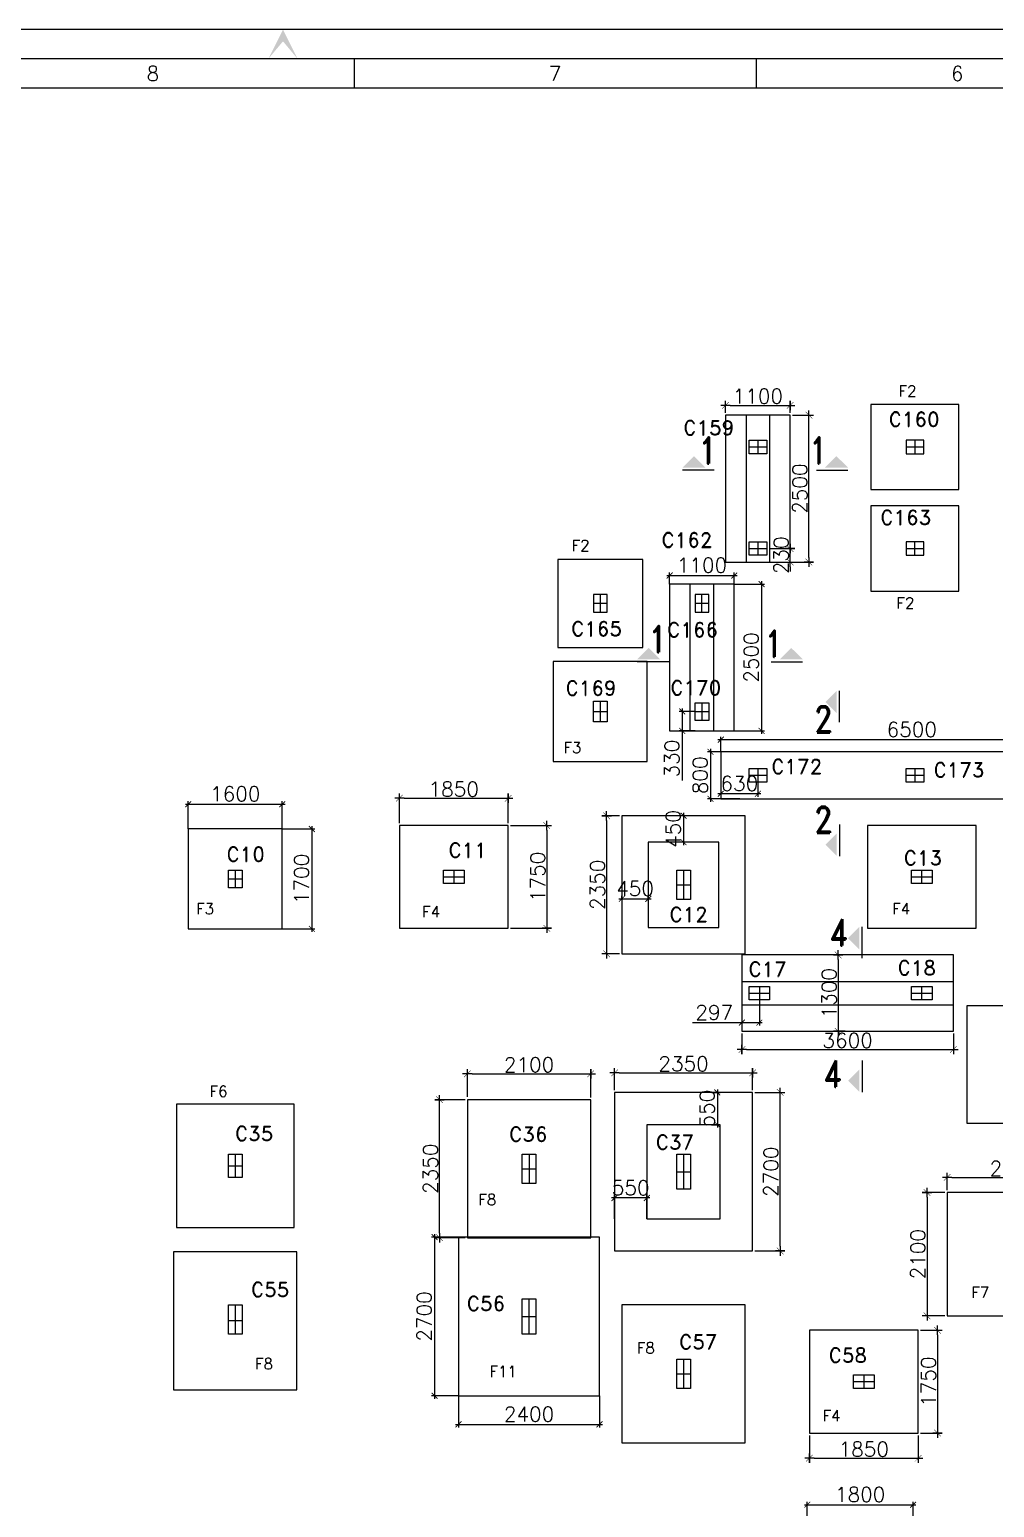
# Model space of a CAD drawing. Extents: x -135417 to 231627, y -456934 to -124458.
# Drawn here: x 31842 to 48264, y -362100 to -336937 of the extents above; entities that cross this region are included whole.
import ezdxf
from ezdxf.enums import TextEntityAlignment as Align

# ---------------------------------------------------------------- set-up
doc = ezdxf.new("R2010")
doc.units = 0
doc.header["$LTSCALE"] = 1000
doc.header["$MEASUREMENT"] = 0
doc.layers.get('0').update_dxf_attribs({"linetype": 'CONTINUOUS'})
doc.layers.get('DEFPOINTS').update_dxf_attribs({"linetype": 'CONTINUOUS'})
for name, color, linetype in [('BEAM', 4, 'CONTINUOUS'), ('COLU-1', 3, 'CONTINUOUS'), ('CON', 2, 'CONTINUOUS'), ('DIM', 9, 'CONTINUOUS'), ('ECPL', 5, 'CONTINUOUS'), ('FOOT', 4, 'CONTINUOUS'), ('PNA', 5, 'CONTINUOUS'), ('SECT', 6, 'CONTINUOUS'), ('TXT1', 2, 'CONTINUOUS')]:
    doc.layers.add(name, color=color, linetype=linetype)
doc.styles.add('ROMAND', font='romand.shx')
doc.styles.add('ROMANS', font='r.shx', dxfattribs={"height": 250})
doc.dimstyles.new('INT', dxfattribs={"dimtxt": 200, "dimasz": 80, "dimexe": 80, "dimexo": 40, "dimgap": 30, "dimtad": 1, "dimdec": 0, "dimzin": 0, "dimtxsty": 'ROMANS', "dimblk": 'DIMTICK', "dimblk1": 'DIMTICK', "dimblk2": 'DIMTICK', "dimsah": 1, "dimcen": -0.25, "dimclrd": 7, "dimclre": 7, "dimclrt": 4, "dimazin": 3, "dimtfac": 1, "dimtdec": 0, "dimtix": 1, "dimtofl": 0, "dimtmove": 0, "dimatfit": 3, "dimtolj": 1, "dimtzin": 0})
doc.dimstyles.new('NEW', dxfattribs={"dimtxt": 250, "dimasz": 100, "dimexe": 50, "dimexo": 0.03, "dimgap": 50, "dimtad": 1, "dimdec": 0, "dimrnd": 1e-05, "dimzin": 0, "dimtxsty": 'ROMANS', "dimblk": 'ARCHTICK', "dimblk1": 'ARCHTICK', "dimblk2": 'ARCHTICK', "dimsah": 1, "dimcen": 0, "dimdle": 50, "dimclrd": 7, "dimclre": 7, "dimclrt": 4, "dimazin": 3, "dimtfac": 1, "dimtdec": 0, "dimtofl": 0, "dimtmove": 0, "dimatfit": 3, "dimtolj": 1, "dimtzin": 0})

# ---------------------------------------------------------------- blocks, each defined once
blk = doc.blocks.new('FOLDER')
at = {"layer": 'PNA'}
for points in [[(-1250, 2500), (0, 0), (0, 1000)], [(1250, 2500), (0, 0), (0, 1000)]]:
    blk.add_solid(points, dxfattribs=at)
blk = doc.blocks.new('AMHSNA1')
at = {"flags": 128}
blk.add_lwpolyline([(-1016.57, 212.91), (-175.1, 212.91), (-175.1, 807.25), (-1016.57, 807.25)], close=True, dxfattribs=at)
at = {"layer": 'ECPL'}
for p, q in [((-664.29, 802.25), (-664.29, 797.25)), ((-595.83, 802.25), (-595.83, 797.25))]:
    blk.add_line(p, q, dxfattribs=at)
at = {"layer": 'ECPL', "color": 1}
for points in [[(-1011.57, 217.92), (-180.1, 217.92), (-180.1, 802.25), (-1011.57, 802.25)], [(-1006.57, 222.92), (-185.1, 222.92), (-185.1, 797.25), (-1006.57, 797.25)]]:
    blk.add_lwpolyline(points, close=True, dxfattribs=at)
at = {"layer": 'ECPL', "xscale": -0.002001131732215182, "yscale": 0.002001131732215182, "zscale": 0.002001131732215182, "rotation": 180}
blk.add_blockref('FOLDER', (-676.38, 807.25), dxfattribs=at)
at = {"layer": 'ECPL', "style": 'ROMANS'}
for s, p in [('8', (-698.53, 799.75)), ('7', (-630.07, 799.75)), ('6', (-561.62, 799.75))]:
    blk.add_text(s, height=2.5, dxfattribs=at).set_placement(p, align=Align.MIDDLE)
blk = doc.blocks.new('DIMTICK')
for p, q in [((-1, 0), (1, 0)), ((0, 1), (0, -1))]:
    blk.add_line(p, q)
at = {"color": 2, "const_width": 0.1}
blk.add_lwpolyline([(0.71, 0.71), (-0.71, -0.71)], dxfattribs=at)
blk = doc.blocks.new('*D140')
at = {"color": 7, "linetype": 'BYBLOCK'}
for p, q in [((44188, -355033), (44696, -355033)), ((44616, -357653), (44616, -355113)), ((44188, -357733), (44696, -357733))]:
    blk.add_line(p, q, dxfattribs=at)
at = {"layer": 'DEFPOINTS', "color": 0, "linetype": 'BYBLOCK'}
for p in [(44148, -355033), (44616, -355033), (44148, -357733)]:
    blk.add_point(p, dxfattribs=at)
at = {"color": 7, "linetype": 'BYBLOCK', "xscale": 80, "yscale": 80, "zscale": 80}
for p, rotation in [((44616, -355033), 90), ((44616, -357733), 270)]:
    blk.add_blockref('DIMTICK', p, dxfattribs=dict(at, rotation=rotation))
at = {"color": 4, "linetype": 'BYBLOCK', "insert": (44461, -356383), "char_height": 250, "attachment_point": 5, "rotation": 90, "style": 'ROMANS'}
blk.add_mtext('\\A1;2700', dxfattribs=at)
blk = doc.blocks.new('*D124')
at = {"color": 7, "linetype": 'BYBLOCK'}
for p, q in [((39293, -355106), (39293, -354636)), ((39373, -354716), (41313, -354716)), ((41393, -355118), (41393, -354636))]:
    blk.add_line(p, q, dxfattribs=at)
at = {"layer": 'DEFPOINTS', "color": 0, "linetype": 'BYBLOCK'}
for p in [(41393, -354716), (39293, -355146), (41393, -355158)]:
    blk.add_point(p, dxfattribs=at)
at = {"color": 7, "linetype": 'BYBLOCK', "xscale": 80, "yscale": 80, "zscale": 80, "rotation": 180}
blk.add_blockref('DIMTICK', (39293, -354716), dxfattribs=at)
at = {"color": 7, "linetype": 'BYBLOCK', "xscale": 80, "yscale": 80, "zscale": 80}
blk.add_blockref('DIMTICK', (41393, -354716), dxfattribs=at)
at = {"color": 4, "linetype": 'BYBLOCK', "insert": (40343, -354561), "char_height": 250, "attachment_point": 5, "style": 'ROMANS'}
blk.add_mtext('\\A1;2100', dxfattribs=at)
blk = doc.blocks.new('*D129')
at = {"color": 7, "linetype": 'BYBLOCK'}
for p, q in [((39253, -355158), (38740, -355158)), ((38820, -357428), (38820, -355238)), ((39253, -357508), (38740, -357508))]:
    blk.add_line(p, q, dxfattribs=at)
at = {"layer": 'DEFPOINTS', "color": 0, "linetype": 'BYBLOCK'}
for p in [(38820, -355158), (39293, -355158), (39293, -357508)]:
    blk.add_point(p, dxfattribs=at)
at = {"color": 7, "linetype": 'BYBLOCK', "xscale": 80, "yscale": 80, "zscale": 80}
for p, rotation in [((38820, -355158), 90), ((38820, -357508), 270)]:
    blk.add_blockref('DIMTICK', p, dxfattribs=dict(at, rotation=rotation))
at = {"color": 4, "linetype": 'BYBLOCK', "insert": (38665, -356333), "char_height": 250, "attachment_point": 5, "rotation": 90, "style": 'ROMANS'}
blk.add_mtext('\\A1;2350', dxfattribs=at)
blk = doc.blocks.new('*D133')
at = {"color": 7, "linetype": 'BYBLOCK'}
for p, q in [((41798, -354993), (41798, -354620)), ((41878, -354700), (44068, -354700)), ((44148, -354993), (44148, -354620))]:
    blk.add_line(p, q, dxfattribs=at)
at = {"layer": 'DEFPOINTS', "color": 0, "linetype": 'BYBLOCK'}
for p in [(44148, -354700), (41798, -355033), (44148, -355033)]:
    blk.add_point(p, dxfattribs=at)
at = {"color": 7, "linetype": 'BYBLOCK', "xscale": 80, "yscale": 80, "zscale": 80, "rotation": 180}
blk.add_blockref('DIMTICK', (41798, -354700), dxfattribs=at)
at = {"color": 7, "linetype": 'BYBLOCK', "xscale": 80, "yscale": 80, "zscale": 80}
blk.add_blockref('DIMTICK', (44148, -354700), dxfattribs=at)
at = {"color": 4, "linetype": 'BYBLOCK', "insert": (42973, -354545), "char_height": 250, "attachment_point": 5, "style": 'ROMANS'}
blk.add_mtext('\\A1;2350', dxfattribs=at)
blk = doc.blocks.new('*D121')
at = {"color": 7, "linetype": 'BYBLOCK'}
for p, q in [((38136, -350448), (38136, -349945)), ((39986, -350448), (39986, -349945)), ((38216, -350025), (39906, -350025))]:
    blk.add_line(p, q, dxfattribs=at)
at = {"layer": 'DEFPOINTS', "color": 0, "linetype": 'BYBLOCK'}
for p in [(39986, -350025), (38136, -350488), (39986, -350488)]:
    blk.add_point(p, dxfattribs=at)
at = {"color": 7, "linetype": 'BYBLOCK', "xscale": 80, "yscale": 80, "zscale": 80, "rotation": 180}
blk.add_blockref('DIMTICK', (38136, -350025), dxfattribs=at)
at = {"color": 7, "linetype": 'BYBLOCK', "xscale": 80, "yscale": 80, "zscale": 80}
blk.add_blockref('DIMTICK', (39986, -350025), dxfattribs=at)
at = {"color": 4, "linetype": 'BYBLOCK', "insert": (39061, -349870), "char_height": 250, "attachment_point": 5, "style": 'ROMANS'}
blk.add_mtext('\\A1;1850', dxfattribs=at)
blk = doc.blocks.new('*D137')
at = {"color": 7, "linetype": 'BYBLOCK'}
for p, q in [((41883, -350323), (41584, -350323)), ((41664, -350403), (41664, -352593)), ((41883, -352673), (41584, -352673))]:
    blk.add_line(p, q, dxfattribs=at)
at = {"layer": 'DEFPOINTS', "color": 0, "linetype": 'BYBLOCK'}
for p in [(41923, -350323), (41664, -352673), (41923, -352673)]:
    blk.add_point(p, dxfattribs=at)
at = {"color": 7, "linetype": 'BYBLOCK', "xscale": 80, "yscale": 80, "zscale": 80}
for p, rotation in [((41664, -350323), 90), ((41664, -352673), 270)]:
    blk.add_blockref('DIMTICK', p, dxfattribs=dict(at, rotation=rotation))
at = {"color": 4, "linetype": 'BYBLOCK', "insert": (41509, -351498), "char_height": 250, "attachment_point": 5, "rotation": 90, "style": 'ROMANS'}
blk.add_mtext('\\A1;2350', dxfattribs=at)
blk = doc.blocks.new('*D123')
at = {"color": 7, "linetype": 'BYBLOCK'}
for p, q in [((40026, -350488), (40725, -350488)), ((40645, -350568), (40645, -352158)), ((40026, -352238), (40725, -352238))]:
    blk.add_line(p, q, dxfattribs=at)
at = {"layer": 'DEFPOINTS', "color": 0, "linetype": 'BYBLOCK'}
for p in [(39986, -350488), (39986, -352238), (40645, -352238)]:
    blk.add_point(p, dxfattribs=at)
at = {"color": 7, "linetype": 'BYBLOCK', "xscale": 80, "yscale": 80, "zscale": 80}
for p, rotation in [((40645, -350488), 90), ((40645, -352238), 270)]:
    blk.add_blockref('DIMTICK', p, dxfattribs=dict(at, rotation=rotation))
at = {"color": 4, "linetype": 'BYBLOCK', "insert": (40490, -351363), "char_height": 250, "attachment_point": 5, "rotation": 90, "style": 'ROMANS'}
blk.add_mtext('\\A1;1750', dxfattribs=at)
blk = doc.blocks.new('*D151')
at = {"color": 7, "linetype": 'BYBLOCK'}
for p, q in [((47005, -359083), (47375, -359083)), ((47295, -359163), (47295, -360753)), ((47005, -360833), (47375, -360833))]:
    blk.add_line(p, q, dxfattribs=at)
at = {"layer": 'DEFPOINTS', "color": 0, "linetype": 'BYBLOCK'}
for p in [(46965, -359083), (46965, -360833), (47295, -360833)]:
    blk.add_point(p, dxfattribs=at)
at = {"color": 7, "linetype": 'BYBLOCK', "xscale": 80, "yscale": 80, "zscale": 80}
for p, rotation in [((47295, -359083), 90), ((47295, -360833), 270)]:
    blk.add_blockref('DIMTICK', p, dxfattribs=dict(at, rotation=rotation))
at = {"color": 4, "linetype": 'BYBLOCK', "insert": (47140, -359958), "char_height": 250, "attachment_point": 5, "rotation": 90, "style": 'ROMANS'}
blk.add_mtext('\\A1;1750', dxfattribs=at)
blk = doc.blocks.new('*D118')
at = {"color": 7, "linetype": 'BYBLOCK'}
for p, q in [((45115, -360873), (45115, -361342)), ((46965, -360873), (46965, -361342)), ((45195, -361262), (46885, -361262))]:
    blk.add_line(p, q, dxfattribs=at)
at = {"layer": 'DEFPOINTS', "color": 0, "linetype": 'BYBLOCK'}
for p in [(45115, -360833), (46965, -360833), (46965, -361262)]:
    blk.add_point(p, dxfattribs=at)
at = {"color": 7, "linetype": 'BYBLOCK', "xscale": 80, "yscale": 80, "zscale": 80, "rotation": 180}
blk.add_blockref('DIMTICK', (45115, -361262), dxfattribs=at)
at = {"color": 7, "linetype": 'BYBLOCK', "xscale": 80, "yscale": 80, "zscale": 80}
blk.add_blockref('DIMTICK', (46965, -361262), dxfattribs=at)
at = {"color": 4, "linetype": 'BYBLOCK', "insert": (46040, -361107), "char_height": 250, "attachment_point": 5, "style": 'ROMANS'}
blk.add_mtext('\\A1;1850', dxfattribs=at)
blk = doc.blocks.new('*D155')
at = {"color": 7, "linetype": 'BYBLOCK'}
for p, q in [((47460, -356698), (47460, -356401)), ((47540, -356481), (49680, -356481)), ((49760, -356698), (49760, -356401))]:
    blk.add_line(p, q, dxfattribs=at)
at = {"layer": 'DEFPOINTS', "color": 0, "linetype": 'BYBLOCK'}
for p in [(49760, -356481), (47460, -356738), (49760, -356738)]:
    blk.add_point(p, dxfattribs=at)
at = {"color": 7, "linetype": 'BYBLOCK', "xscale": 80, "yscale": 80, "zscale": 80, "rotation": 180}
blk.add_blockref('DIMTICK', (47460, -356481), dxfattribs=at)
at = {"color": 7, "linetype": 'BYBLOCK', "xscale": 80, "yscale": 80, "zscale": 80}
blk.add_blockref('DIMTICK', (49760, -356481), dxfattribs=at)
at = {"color": 4, "linetype": 'BYBLOCK', "insert": (48610, -356326), "char_height": 250, "attachment_point": 5, "style": 'ROMANS'}
blk.add_mtext('\\A1;2300', dxfattribs=at)
blk = doc.blocks.new('*D149')
at = {"color": 7, "linetype": 'BYBLOCK'}
for p, q in [((47420, -356738), (47037, -356738)), ((47117, -356818), (47117, -358758)), ((47420, -358838), (47037, -358838))]:
    blk.add_line(p, q, dxfattribs=at)
at = {"layer": 'DEFPOINTS', "color": 0, "linetype": 'BYBLOCK'}
for p in [(47460, -356738), (47117, -358838), (47460, -358838)]:
    blk.add_point(p, dxfattribs=at)
at = {"color": 7, "linetype": 'BYBLOCK', "xscale": 80, "yscale": 80, "zscale": 80}
for p, rotation in [((47117, -356738), 90), ((47117, -358838), 270)]:
    blk.add_blockref('DIMTICK', p, dxfattribs=dict(at, rotation=rotation))
at = {"color": 4, "linetype": 'BYBLOCK', "insert": (46962, -357788), "char_height": 250, "attachment_point": 5, "rotation": 90, "style": 'ROMANS'}
blk.add_mtext('\\A1;2100', dxfattribs=at)
blk = doc.blocks.new('*D117')
at = {"color": 7, "linetype": 'BYBLOCK'}
for p, q in [((43966, -354033), (43966, -354383)), ((47566, -354033), (47566, -354383)), ((44046, -354303), (47486, -354303))]:
    blk.add_line(p, q, dxfattribs=at)
at = {"layer": 'DEFPOINTS', "color": 0, "linetype": 'BYBLOCK'}
for p in [(43966, -353993), (47566, -353993), (47566, -354303)]:
    blk.add_point(p, dxfattribs=at)
at = {"color": 7, "linetype": 'BYBLOCK', "xscale": 80, "yscale": 80, "zscale": 80, "rotation": 180}
blk.add_blockref('DIMTICK', (43966, -354303), dxfattribs=at)
at = {"color": 7, "linetype": 'BYBLOCK', "xscale": 80, "yscale": 80, "zscale": 80}
blk.add_blockref('DIMTICK', (47566, -354303), dxfattribs=at)
at = {"color": 4, "linetype": 'BYBLOCK', "insert": (45766, -354148), "char_height": 250, "attachment_point": 5, "style": 'ROMANS'}
blk.add_mtext('\\A1;3600', dxfattribs=at)
blk = doc.blocks.new('*D139')
at = {"color": 7, "linetype": 'BYBLOCK'}
for p, q in [((45726, -352693), (45524, -352693)), ((45604, -352773), (45604, -353913)), ((45726, -353993), (45524, -353993))]:
    blk.add_line(p, q, dxfattribs=at)
at = {"layer": 'DEFPOINTS', "color": 0, "linetype": 'BYBLOCK'}
for p in [(45766, -352693), (45604, -353993), (45766, -353993)]:
    blk.add_point(p, dxfattribs=at)
at = {"color": 7, "linetype": 'BYBLOCK', "xscale": 80, "yscale": 80, "zscale": 80}
for p, rotation in [((45604, -352693), 90), ((45604, -353993), 270)]:
    blk.add_blockref('DIMTICK', p, dxfattribs=dict(at, rotation=rotation))
at = {"color": 4, "linetype": 'BYBLOCK', "insert": (45449, -353343), "char_height": 250, "attachment_point": 5, "rotation": 90, "style": 'ROMANS'}
blk.add_mtext('\\A1;1300', dxfattribs=at)
blk = doc.blocks.new('*D146')
at = {"color": 7, "linetype": 'BYBLOCK'}
for p, q in [((43688, -343463), (43688, -343256)), ((43768, -343336), (44708, -343336)), ((44788, -343463), (44788, -343256))]:
    blk.add_line(p, q, dxfattribs=at)
at = {"layer": 'DEFPOINTS', "color": 0, "linetype": 'BYBLOCK'}
for p in [(44788, -343336), (43688, -343503), (44788, -343503)]:
    blk.add_point(p, dxfattribs=at)
at = {"color": 7, "linetype": 'BYBLOCK', "xscale": 80, "yscale": 80, "zscale": 80, "rotation": 180}
blk.add_blockref('DIMTICK', (43688, -343336), dxfattribs=at)
at = {"color": 7, "linetype": 'BYBLOCK', "xscale": 80, "yscale": 80, "zscale": 80}
blk.add_blockref('DIMTICK', (44788, -343336), dxfattribs=at)
at = {"color": 4, "linetype": 'BYBLOCK', "insert": (44238, -343181), "char_height": 250, "attachment_point": 5, "style": 'ROMANS'}
blk.add_mtext('\\A1;1100', dxfattribs=at)
blk = doc.blocks.new('*D145')
at = {"color": 7, "linetype": 'BYBLOCK'}
for p, q in [((44828, -343503), (45187, -343503)), ((45107, -345923), (45107, -343583)), ((44828, -346003), (45187, -346003))]:
    blk.add_line(p, q, dxfattribs=at)
at = {"layer": 'DEFPOINTS', "color": 0, "linetype": 'BYBLOCK'}
for p in [(44788, -343503), (45107, -343503), (44788, -346003)]:
    blk.add_point(p, dxfattribs=at)
at = {"color": 7, "linetype": 'BYBLOCK', "xscale": 80, "yscale": 80, "zscale": 80}
for p, rotation in [((45107, -343503), 90), ((45107, -346003), 270)]:
    blk.add_blockref('DIMTICK', p, dxfattribs=dict(at, rotation=rotation))
at = {"color": 4, "linetype": 'BYBLOCK', "insert": (44952, -344753), "char_height": 250, "attachment_point": 5, "rotation": 90, "style": 'ROMANS'}
blk.add_mtext('\\A1;2500', dxfattribs=at)
blk = doc.blocks.new('*D144')
at = {"color": 7, "linetype": 'BYBLOCK'}
for p, q in [((44788, -345693), (44788, -345613)), ((44428, -345773), (44868, -345773)), ((44428, -346003), (44868, -346003)), ((44788, -346083), (44788, -346163))]:
    blk.add_line(p, q, dxfattribs=at)
at = {"layer": 'DEFPOINTS', "color": 0, "linetype": 'BYBLOCK'}
for p in [(44388, -345773), (44388, -346003), (44788, -346003)]:
    blk.add_point(p, dxfattribs=at)
at = {"color": 7, "linetype": 'BYBLOCK', "xscale": 80, "yscale": 80, "zscale": 80}
for p, rotation in [((44788, -345773), 270), ((44788, -346003), 90)]:
    blk.add_blockref('DIMTICK', p, dxfattribs=dict(at, rotation=rotation))
at = {"color": 4, "linetype": 'BYBLOCK', "insert": (44633, -345888), "char_height": 250, "attachment_point": 5, "rotation": 90, "style": 'ROMANS'}
blk.add_mtext('\\A1;230', dxfattribs=at)
blk = doc.blocks.new('_ARCHTICK')
at = {"color": 0, "linetype": 'BYBLOCK', "const_width": 0.15}
blk.add_lwpolyline([(-0.5, -0.5), (0.5, 0.5)], dxfattribs=at)
blk = doc.blocks.new('*D120')
at = {"color": 7, "linetype": 'BYBLOCK'}
for p, q in [((44238, -349748), (44238, -349998)), ((44288, -349948), (43558, -349948)), ((43608, -349776), (43608, -349998))]:
    blk.add_line(p, q, dxfattribs=at)
at = {"layer": 'DEFPOINTS', "color": 0, "linetype": 'BYBLOCK'}
for p in [(44238, -349748), (43608, -349776), (43608, -349948)]:
    blk.add_point(p, dxfattribs=at)
at = {"color": 7, "linetype": 'BYBLOCK', "xscale": 100, "yscale": 100, "zscale": 100, "rotation": 180}
blk.add_blockref('_ARCHTICK', (43608, -349948), dxfattribs=at)
at = {"color": 7, "linetype": 'BYBLOCK', "xscale": 100, "yscale": 100, "zscale": 100}
blk.add_blockref('_ARCHTICK', (44238, -349948), dxfattribs=at)
at = {"color": 4, "linetype": 'BYBLOCK', "insert": (43923, -349773), "char_height": 250, "attachment_point": 5, "style": 'ROMANS'}
blk.add_mtext('\\A1;630', dxfattribs=at)
blk = doc.blocks.new('*D119')
at = {"color": 7, "linetype": 'BYBLOCK'}
for p, q in [((43608, -349234), (43381, -349234)), ((43431, -349184), (43431, -350084)), ((43931, -350034), (43381, -350034))]:
    blk.add_line(p, q, dxfattribs=at)
at = {"layer": 'DEFPOINTS', "color": 0, "linetype": 'BYBLOCK'}
for p in [(43608, -349234), (43431, -350034), (43932, -350034)]:
    blk.add_point(p, dxfattribs=at)
at = {"color": 7, "linetype": 'BYBLOCK', "xscale": 100, "yscale": 100, "zscale": 100}
for p, rotation in [((43431, -349234), 90), ((43431, -350034), 270)]:
    blk.add_blockref('_ARCHTICK', p, dxfattribs=dict(at, rotation=rotation))
at = {"color": 4, "linetype": 'BYBLOCK', "insert": (43256, -349634), "char_height": 250, "attachment_point": 5, "rotation": 90, "style": 'ROMANS'}
blk.add_mtext('\\A1;800', dxfattribs=at)
blk = doc.blocks.new('*D116')
at = {"color": 7, "linetype": 'BYBLOCK'}
for p, q in [((43608, -349234), (43608, -348978)), ((50108, -349234), (50108, -348978)), ((50158, -349028), (43558, -349028))]:
    blk.add_line(p, q, dxfattribs=at)
at = {"layer": 'DEFPOINTS', "color": 0, "linetype": 'BYBLOCK'}
for p in [(43608, -349028), (43608, -349234), (50108, -349234)]:
    blk.add_point(p, dxfattribs=at)
at = {"color": 7, "linetype": 'BYBLOCK', "xscale": 100, "yscale": 100, "zscale": 100, "rotation": 180}
blk.add_blockref('_ARCHTICK', (43608, -349028), dxfattribs=at)
at = {"color": 7, "linetype": 'BYBLOCK', "xscale": 100, "yscale": 100, "zscale": 100}
blk.add_blockref('_ARCHTICK', (50108, -349028), dxfattribs=at)
at = {"color": 4, "linetype": 'BYBLOCK', "insert": (46858, -348853), "char_height": 250, "attachment_point": 5, "style": 'ROMANS'}
blk.add_mtext('\\A1;6500', dxfattribs=at)
blk = doc.blocks.new('*D142')
at = {"color": 7, "linetype": 'BYBLOCK'}
for p, q in [((42951, -348498), (42951, -348878)), ((43171, -348548), (42901, -348548)), ((43171, -348878), (42901, -348878)), ((42951, -348878), (42951, -349721))]:
    blk.add_line(p, q, dxfattribs=at)
at = {"layer": 'DEFPOINTS', "color": 0, "linetype": 'BYBLOCK'}
for p in [(43171, -348548), (42951, -348878), (43171, -348878)]:
    blk.add_point(p, dxfattribs=at)
at = {"color": 7, "linetype": 'BYBLOCK', "xscale": 100, "yscale": 100, "zscale": 100}
for p, rotation in [((42951, -348548), 90), ((42951, -348878), 270)]:
    blk.add_blockref('_ARCHTICK', p, dxfattribs=dict(at, rotation=rotation))
at = {"color": 4, "linetype": 'BYBLOCK', "insert": (42776, -349350), "char_height": 250, "attachment_point": 5, "rotation": 90, "style": 'ROMANS'}
blk.add_mtext('\\A1;330', dxfattribs=at)
blk = doc.blocks.new('*D141')
at = {"color": 7, "linetype": 'BYBLOCK'}
for p, q in [((42686, -346232), (43886, -346232)), ((42736, -346378), (42736, -346182)), ((43836, -346378), (43836, -346182))]:
    blk.add_line(p, q, dxfattribs=at)
at = {"layer": 'DEFPOINTS', "color": 0, "linetype": 'BYBLOCK'}
for p in [(43836, -346232), (42736, -346378), (43836, -346378)]:
    blk.add_point(p, dxfattribs=at)
at = {"color": 7, "linetype": 'BYBLOCK', "xscale": 100, "yscale": 100, "zscale": 100, "rotation": 180}
blk.add_blockref('_ARCHTICK', (42736, -346232), dxfattribs=at)
at = {"color": 7, "linetype": 'BYBLOCK', "xscale": 100, "yscale": 100, "zscale": 100}
blk.add_blockref('_ARCHTICK', (43836, -346232), dxfattribs=at)
at = {"color": 4, "linetype": 'BYBLOCK', "insert": (43286, -346057), "char_height": 250, "attachment_point": 5, "style": 'ROMANS'}
blk.add_mtext('\\A1;1100', dxfattribs=at)
blk = doc.blocks.new('*D132')
at = {"color": 7, "linetype": 'BYBLOCK'}
for p, q in [((44263, -353458), (44263, -353896)), ((43966, -353611), (43966, -353896)), ((43966, -353846), (43123, -353846)), ((44313, -353846), (43966, -353846))]:
    blk.add_line(p, q, dxfattribs=at)
at = {"layer": 'DEFPOINTS', "color": 0, "linetype": 'BYBLOCK'}
for p in [(44263, -353458), (43966, -353611), (43966, -353846)]:
    blk.add_point(p, dxfattribs=at)
at = {"color": 7, "linetype": 'BYBLOCK', "xscale": 100, "yscale": 100, "zscale": 100, "rotation": 180}
blk.add_blockref('_ARCHTICK', (43966, -353846), dxfattribs=at)
at = {"color": 7, "linetype": 'BYBLOCK', "xscale": 100, "yscale": 100, "zscale": 100}
blk.add_blockref('_ARCHTICK', (44263, -353846), dxfattribs=at)
at = {"color": 4, "linetype": 'BYBLOCK', "insert": (43495, -353671), "char_height": 250, "attachment_point": 5, "style": 'ROMANS'}
blk.add_mtext('\\A1;297', dxfattribs=at)
blk = doc.blocks.new('*D115')
at = {"color": 7, "linetype": 'BYBLOCK'}
for p, q in [((45029, -362053), (46929, -362053)), ((45079, -362333), (45079, -362003)), ((46879, -362333), (46879, -362003))]:
    blk.add_line(p, q, dxfattribs=at)
at = {"layer": 'DEFPOINTS', "color": 0, "linetype": 'BYBLOCK'}
for p in [(46879, -362053), (45079, -362333), (46879, -362333)]:
    blk.add_point(p, dxfattribs=at)
at = {"color": 7, "linetype": 'BYBLOCK', "xscale": 100, "yscale": 100, "zscale": 100, "rotation": 180}
blk.add_blockref('_ARCHTICK', (45079, -362053), dxfattribs=at)
at = {"color": 7, "linetype": 'BYBLOCK', "xscale": 100, "yscale": 100, "zscale": 100}
blk.add_blockref('_ARCHTICK', (46879, -362053), dxfattribs=at)
at = {"color": 4, "linetype": 'BYBLOCK', "insert": (45979, -361878), "char_height": 250, "attachment_point": 5, "style": 'ROMANS'}
blk.add_mtext('\\A1;1800', dxfattribs=at)
blk = doc.blocks.new('*D136')
at = {"color": 7, "linetype": 'BYBLOCK'}
for p, q in [((42973, -350323), (42923, -350323)), ((42973, -350273), (42973, -350823)), ((42973, -350773), (42923, -350773))]:
    blk.add_line(p, q, dxfattribs=at)
at = {"layer": 'DEFPOINTS', "color": 0, "linetype": 'BYBLOCK'}
for p in [(42973, -350323), (42973, -350773), (42973, -350773)]:
    blk.add_point(p, dxfattribs=at)
at = {"color": 7, "linetype": 'BYBLOCK', "xscale": 100, "yscale": 100, "zscale": 100}
for p, rotation in [((42973, -350323), 90), ((42973, -350773), 270)]:
    blk.add_blockref('_ARCHTICK', p, dxfattribs=dict(at, rotation=rotation))
at = {"color": 4, "linetype": 'BYBLOCK', "insert": (42798, -350548), "char_height": 250, "attachment_point": 5, "rotation": 90, "style": 'ROMANS'}
blk.add_mtext('\\A1;450', dxfattribs=at)
blk = doc.blocks.new('*D135')
at = {"color": 7, "linetype": 'BYBLOCK'}
for p, q in [((41873, -351737), (42423, -351737)), ((41923, -351737), (41923, -351687)), ((42373, -351737), (42373, -351687))]:
    blk.add_line(p, q, dxfattribs=at)
at = {"layer": 'DEFPOINTS', "color": 0, "linetype": 'BYBLOCK'}
for p in [(41923, -351737), (42373, -351737), (42373, -351737)]:
    blk.add_point(p, dxfattribs=at)
at = {"color": 7, "linetype": 'BYBLOCK', "xscale": 100, "yscale": 100, "zscale": 100, "rotation": 180}
blk.add_blockref('_ARCHTICK', (41923, -351737), dxfattribs=at)
at = {"color": 7, "linetype": 'BYBLOCK', "xscale": 100, "yscale": 100, "zscale": 100}
blk.add_blockref('_ARCHTICK', (42373, -351737), dxfattribs=at)
at = {"color": 4, "linetype": 'BYBLOCK', "insert": (42148, -351562), "char_height": 250, "attachment_point": 5, "style": 'ROMANS'}
blk.add_mtext('\\A1;450', dxfattribs=at)
blk = doc.blocks.new('*D134')
at = {"color": 7, "linetype": 'BYBLOCK'}
for p, q in [((41798, -357183), (41798, -356781)), ((42348, -357183), (42348, -356781)), ((42398, -356831), (41748, -356831))]:
    blk.add_line(p, q, dxfattribs=at)
at = {"layer": 'DEFPOINTS', "color": 0, "linetype": 'BYBLOCK'}
for p in [(41798, -356831), (41798, -357183), (42348, -357183)]:
    blk.add_point(p, dxfattribs=at)
at = {"color": 7, "linetype": 'BYBLOCK', "xscale": 100, "yscale": 100, "zscale": 100, "rotation": 180}
blk.add_blockref('_ARCHTICK', (41798, -356831), dxfattribs=at)
at = {"color": 7, "linetype": 'BYBLOCK', "xscale": 100, "yscale": 100, "zscale": 100}
blk.add_blockref('_ARCHTICK', (42348, -356831), dxfattribs=at)
at = {"color": 4, "linetype": 'BYBLOCK', "insert": (42073, -356656), "char_height": 250, "attachment_point": 5, "style": 'ROMANS'}
blk.add_mtext('\\A1;550', dxfattribs=at)
blk = doc.blocks.new('*D138')
at = {"color": 7, "linetype": 'BYBLOCK'}
for p, q in [((43452, -355033), (43598, -355033)), ((43548, -354983), (43548, -355633)), ((43452, -355583), (43598, -355583))]:
    blk.add_line(p, q, dxfattribs=at)
at = {"layer": 'DEFPOINTS', "color": 0, "linetype": 'BYBLOCK'}
for p in [(43452, -355033), (43452, -355583), (43548, -355583)]:
    blk.add_point(p, dxfattribs=at)
at = {"color": 7, "linetype": 'BYBLOCK', "xscale": 100, "yscale": 100, "zscale": 100}
for p, rotation in [((43548, -355033), 90), ((43548, -355583), 270)]:
    blk.add_blockref('_ARCHTICK', p, dxfattribs=dict(at, rotation=rotation))
at = {"color": 4, "linetype": 'BYBLOCK', "insert": (43373, -355308), "char_height": 250, "attachment_point": 5, "rotation": 90, "style": 'ROMANS'}
blk.add_mtext('\\A1;550', dxfattribs=at)
blk = doc.blocks.new('*D143')
at = {"color": 7, "linetype": 'BYBLOCK'}
for p, q in [((43836, -346378), (44351, -346378)), ((44301, -346328), (44301, -348928)), ((43836, -348878), (44351, -348878))]:
    blk.add_line(p, q, dxfattribs=at)
at = {"layer": 'DEFPOINTS', "color": 0, "linetype": 'BYBLOCK'}
for p in [(43836, -346378), (43836, -348878), (44301, -348878)]:
    blk.add_point(p, dxfattribs=at)
at = {"color": 7, "linetype": 'BYBLOCK', "xscale": 100, "yscale": 100, "zscale": 100}
for p, rotation in [((44301, -346378), 90), ((44301, -348878), 270)]:
    blk.add_blockref('_ARCHTICK', p, dxfattribs=dict(at, rotation=rotation))
at = {"color": 4, "linetype": 'BYBLOCK', "insert": (44126, -347628), "char_height": 250, "attachment_point": 5, "rotation": 90, "style": 'ROMANS'}
blk.add_mtext('\\A1;2500', dxfattribs=at)
blk = doc.blocks.new('*D128')
at = {"color": 7, "linetype": 'BYBLOCK'}
for p, q in [((36646, -350498), (36646, -352298)), ((36143, -350548), (36696, -350548)), ((36143, -352248), (36696, -352248))]:
    blk.add_line(p, q, dxfattribs=at)
at = {"layer": 'DEFPOINTS', "color": 0, "linetype": 'BYBLOCK'}
for p in [(36143, -350548), (36143, -352248), (36646, -352248)]:
    blk.add_point(p, dxfattribs=at)
at = {"color": 7, "linetype": 'BYBLOCK', "xscale": 100, "yscale": 100, "zscale": 100}
for p, rotation in [((36646, -350548), 90), ((36646, -352248), 270)]:
    blk.add_blockref('_ARCHTICK', p, dxfattribs=dict(at, rotation=rotation))
at = {"color": 4, "linetype": 'BYBLOCK', "insert": (36471, -351398), "char_height": 250, "attachment_point": 5, "rotation": 90, "style": 'ROMANS'}
blk.add_mtext('\\A1;1700', dxfattribs=at)
blk = doc.blocks.new('*D5')
at = {"color": 7, "linetype": 'BYBLOCK'}
for p, q in [((34493, -350126), (36193, -350126)), ((34543, -350548), (34543, -350076)), ((36143, -350548), (36143, -350076))]:
    blk.add_line(p, q, dxfattribs=at)
at = {"layer": 'DEFPOINTS', "color": 0, "linetype": 'BYBLOCK'}
for p in [(36143, -350126), (34543, -350548), (36143, -350548)]:
    blk.add_point(p, dxfattribs=at)
at = {"color": 7, "linetype": 'BYBLOCK', "xscale": 100, "yscale": 100, "zscale": 100, "rotation": 180}
blk.add_blockref('_ARCHTICK', (34543, -350126), dxfattribs=at)
at = {"color": 7, "linetype": 'BYBLOCK', "xscale": 100, "yscale": 100, "zscale": 100}
blk.add_blockref('_ARCHTICK', (36143, -350126), dxfattribs=at)
at = {"color": 4, "linetype": 'BYBLOCK', "insert": (35343, -349951), "char_height": 250, "attachment_point": 5, "style": 'ROMANS'}
blk.add_mtext('\\A1;1600', dxfattribs=at)
blk = doc.blocks.new('*D122')
at = {"color": 7, "linetype": 'BYBLOCK'}
for p, q in [((39143, -360198), (39143, -360736)), ((41543, -360198), (41543, -360736)), ((39093, -360686), (41593, -360686))]:
    blk.add_line(p, q, dxfattribs=at)
at = {"layer": 'DEFPOINTS', "color": 0, "linetype": 'BYBLOCK'}
for p in [(39143, -360198), (41543, -360198), (41543, -360686)]:
    blk.add_point(p, dxfattribs=at)
at = {"color": 7, "linetype": 'BYBLOCK', "xscale": 100, "yscale": 100, "zscale": 100, "rotation": 180}
blk.add_blockref('_ARCHTICK', (39143, -360686), dxfattribs=at)
at = {"color": 7, "linetype": 'BYBLOCK', "xscale": 100, "yscale": 100, "zscale": 100}
blk.add_blockref('_ARCHTICK', (41543, -360686), dxfattribs=at)
at = {"color": 4, "linetype": 'BYBLOCK', "insert": (40343, -360511), "char_height": 250, "attachment_point": 5, "style": 'ROMANS'}
blk.add_mtext('\\A1;2400', dxfattribs=at)
blk = doc.blocks.new('*D126')
at = {"color": 7, "linetype": 'BYBLOCK'}
for p, q in [((39143, -357498), (38685, -357498)), ((38735, -357448), (38735, -360248)), ((39143, -360198), (38685, -360198))]:
    blk.add_line(p, q, dxfattribs=at)
at = {"layer": 'DEFPOINTS', "color": 0, "linetype": 'BYBLOCK'}
for p in [(39143, -357498), (38735, -360198), (39143, -360198)]:
    blk.add_point(p, dxfattribs=at)
at = {"color": 7, "linetype": 'BYBLOCK', "xscale": 100, "yscale": 100, "zscale": 100}
for p, rotation in [((38735, -357498), 90), ((38735, -360198), 270)]:
    blk.add_blockref('_ARCHTICK', p, dxfattribs=dict(at, rotation=rotation))
at = {"color": 4, "linetype": 'BYBLOCK', "insert": (38560, -358848), "char_height": 250, "attachment_point": 5, "rotation": 90, "style": 'ROMANS'}
blk.add_mtext('\\A1;2700', dxfattribs=at)

msp = doc.modelspace()

# ---------------------------------------------------------------- linework, layer by layer
at = {"layer": 'BEAM'}
for p, q in [((43688.385, -345658.1475), (43688.385, -346003.1475)), ((43688.385, -346003.1475), (44388.385, -346003.1475)), ((43086.385, -348878.1475), (43086.385, -346378.1475)), ((43486.385, -348878.1475), (43486.385, -346378.1475)), ((43608.385, -349518.1475), (43608.385, -350033.1475)), ((43608.385, -350033.1475), (44388.385, -350033.1475)), ((43966.3314, -353228.1475), (43966.3314, -353993.1475)), ((43966.3314, -353993.1475), (44438.385, -353993.1475))]:
    msp.add_line(p, q, dxfattribs=at)
at = {"layer": 'COLU-1'}
for points in [[(44088.385, -344158.1475), (44088.385, -343928.1475), (44388.385, -343928.1475), (44388.385, -344158.1475), (44088.385, -344158.1475)], [(46760.385, -343928.1475), (46760.385, -344158.1475), (47060.385, -344158.1475), (47060.385, -343928.1475), (46760.385, -343928.1475)], [(44088.385, -345888.1475), (44088.385, -345658.1475), (44388.385, -345658.1475), (44388.385, -345888.1475), (44088.385, -345888.1475)], [(46760.385, -345658.1475), (46760.385, -345888.1475), (47060.385, -345888.1475), (47060.385, -345658.1475), (46760.385, -345658.1475)], [(41441.385, -346858.1475), (41671.385, -346858.1475), (41671.385, -346558.1475), (41441.385, -346558.1475), (41441.385, -346858.1475)], [(43171.385, -346858.1475), (43401.385, -346858.1475), (43401.385, -346558.1475), (43171.385, -346558.1475), (43171.385, -346858.1475)], [(41441.385, -348373.1475), (41671.385, -348373.1475), (41671.385, -348723.1475), (41441.385, -348723.1475), (41441.385, -348373.1475)], [(43171.3774, -348398.1475), (43401.3774, -348398.1475), (43401.3774, -348698.1475), (43171.3774, -348698.1475), (43171.3774, -348398.1475)], [(44088.385, -349748.1475), (44088.385, -349518.1475), (44388.385, -349518.1475), (44388.385, -349748.1475), (44088.385, -349748.1475)], [(46760.385, -349748.1475), (46760.385, -349518.1475), (47060.385, -349518.1475), (47060.385, -349748.1475), (46760.385, -349748.1475)], [(35458.385, -351548.1475), (35228.385, -351548.1475), (35228.385, -351248.1475), (35458.385, -351248.1475), (35458.385, -351548.1475)], [(38886.385, -351478.1475), (38886.385, -351248.1475), (39236.385, -351248.1475), (39236.385, -351478.1475), (38886.385, -351478.1475)], [(43088.385, -351748.1475), (42858.385, -351748.1475), (42858.385, -351248.1475), (43088.385, -351248.1475), (43088.385, -351748.1475)], [(46855.385, -351478.1475), (46855.385, -351248.1475), (47205.385, -351248.1475), (47205.385, -351478.1475), (46855.385, -351478.1475)], [(44088.385, -353458.1475), (44088.385, -353228.1475), (44438.385, -353228.1475), (44438.385, -353458.1475), (44088.385, -353458.1475)], [(46855.385, -353458.1475), (46855.385, -353228.1475), (47205.385, -353228.1475), (47205.385, -353458.1475), (46855.385, -353458.1475)], [(35458.385, -356483.1475), (35228.385, -356483.1475), (35228.385, -356083.1475), (35458.385, -356083.1475), (35458.385, -356483.1475)], [(40458.385, -356583.1475), (40228.385, -356583.1475), (40228.385, -356083.1475), (40458.385, -356083.1475), (40458.385, -356583.1475)], [(43088.385, -356683.1475), (42858.385, -356683.1475), (42858.385, -356083.1475), (43088.385, -356083.1475), (43088.385, -356683.1475)], [(40458.385, -359148.1475), (40228.385, -359148.1475), (40228.385, -358548.1475), (40458.385, -358548.1475), (40458.385, -359148.1475)], [(35458.385, -359148.1475), (35228.385, -359148.1475), (35228.385, -358648.1475), (35458.385, -358648.1475), (35458.385, -359148.1475)], [(43088.385, -360073.1475), (42858.385, -360073.1475), (42858.385, -359573.1475), (43088.385, -359573.1475), (43088.385, -360073.1475)], [(45864.6474, -360073.1475), (45864.6474, -359843.1475), (46214.6474, -359843.1475), (46214.6474, -360073.1475), (45864.6474, -360073.1475)]]:
    msp.add_lwpolyline(points, dxfattribs=at)
at = {"layer": 'ECPL'}
for p, q in [((44238.385, -343928.1475), (44238.385, -344158.1475)), ((46910.385, -343928.1475), (46910.385, -344158.1475)), ((44088.385, -344043.1475), (44388.385, -344043.1475)), ((46760.385, -344043.1475), (47060.385, -344043.1475)), ((44238.385, -345658.1475), (44238.385, -345888.1475)), ((46910.385, -345888.1475), (46910.385, -345658.1475)), ((44088.385, -345773.1475), (44388.385, -345773.1475)), ((46760.385, -345773.1475), (47060.385, -345773.1475)), ((41671.385, -346708.1475), (41441.385, -346708.1475)), ((41556.385, -346558.1475), (41556.385, -346858.1475)), ((43401.385, -346708.1475), (43171.385, -346708.1475)), ((43286.385, -346858.1475), (43286.385, -346558.1475)), ((41556.385, -348373.1475), (41556.385, -348723.1475)), ((43286.3774, -348398.1475), (43286.3774, -348698.1475)), ((41441.385, -348548.1475), (41671.385, -348548.1475)), ((43171.3774, -348548.1475), (43401.3774, -348548.1475)), ((44088.385, -349633.1475), (44388.385, -349633.1475)), ((44238.385, -349518.1475), (44238.385, -349748.1475)), ((46760.385, -349633.1475), (47060.385, -349633.1475)), ((46910.385, -349518.1475), (46910.385, -349748.1475)), ((35343.385, -351248.1475), (35343.385, -351548.1475)), ((39061.385, -351248.1475), (39061.385, -351478.1475)), ((42973.385, -351248.1475), (42973.385, -351748.1475)), ((47030.385, -351478.1475), (47030.385, -351248.1475)), ((35228.385, -351398.1475), (35458.385, -351398.1475)), ((38886.385, -351363.1475), (39236.385, -351363.1475)), ((42858.385, -351498.1475), (43088.385, -351498.1475)), ((46855.385, -351363.1475), (47205.385, -351363.1475)), ((44266.3314, -353228.1475), (44266.3314, -353458.1475)), ((47030.385, -353458.1475), (47030.385, -353228.1475)), ((44088.385, -353343.1475), (44438.385, -353343.1475)), ((46855.385, -353343.1475), (47205.385, -353343.1475)), ((35228.385, -356283.1475), (35458.385, -356283.1475)), ((35343.385, -356083.1475), (35343.385, -356483.1475)), ((40343.385, -356083.1475), (40343.385, -356583.1475)), ((42973.385, -356083.1475), (42973.385, -356683.1475)), ((40228.385, -356333.1475), (40458.385, -356333.1475)), ((42858.385, -356383.1475), (43088.385, -356383.1475)), ((40343.385, -359148.1475), (40343.385, -358548.1475)), ((35343.385, -358648.1475), (35343.385, -359148.1475)), ((35458.385, -358923.1475), (35228.385, -358923.1475)), ((40228.385, -358848.1475), (40458.385, -358848.1475)), ((42973.385, -359573.1475), (42973.385, -360073.1475)), ((42858.385, -359823.1475), (43088.385, -359823.1475)), ((45864.6474, -359958.1475), (46214.6474, -359958.1475)), ((46039.6474, -359843.1475), (46039.6474, -360073.1475))]:
    msp.add_line(p, q, dxfattribs=at)
at = {"layer": 'FOOT'}
for p, q in [((44038.385, -343503.1475), (44038.385, -346003.1475)), ((44438.385, -343503.1475), (44438.385, -346003.1475)), ((43966.3314, -353143.1475), (47566.3314, -353143.1475)), ((43966.3314, -353543.1475), (47566.3314, -353543.1475))]:
    msp.add_line(p, q, dxfattribs=at)
for points in [[(46160.385, -343318.1475), (46160.385, -344768.1475), (47660.385, -344768.1475), (47660.385, -343318.1475)], [(43688.385, -346003.1475), (44788.385, -346003.1475), (44788.385, -343503.1475), (43688.385, -343503.1475)], [(46160.385, -345048.1475), (46160.385, -346498.1475), (47660.385, -346498.1475), (47660.385, -345048.1475)], [(40831.385, -347458.1475), (42281.385, -347458.1475), (42281.385, -345958.1475), (40831.385, -345958.1475)], [(42736.385, -348878.1475), (43836.385, -348878.1475), (43836.385, -346378.1475), (42736.385, -346378.1475)], [(40756.385, -349398.1475), (42356.385, -349398.1475), (42356.385, -347698.1475), (40756.385, -347698.1475)], [(43608.385, -350034.4037), (50108.385, -350034.4037), (50108.385, -349234.4037), (43608.385, -349234.4037)], [(38136.385, -350488.1475), (38136.385, -352238.1475), (39986.385, -352238.1475), (39986.385, -350488.1475)], [(41923.385, -352673.1475), (44023.385, -352673.1475), (44023.385, -350323.1475), (41923.385, -350323.1475)], [(46105.385, -350488.1475), (46105.385, -352238.1475), (47955.385, -352238.1475), (47955.385, -350488.1475)], [(34543.385, -352248.1475), (36143.385, -352248.1475), (36143.385, -350548.1475), (34543.385, -350548.1475)], [(42373.385, -352223.1475), (43573.385, -352223.1475), (43573.385, -350773.1475), (42373.385, -350773.1475)], [(43966.3314, -353993.1475), (47566.3314, -353993.1475), (47566.3314, -352693.1475), (43966.3314, -352693.1475)], [(47795.385, -355558.1475), (49645.385, -355558.1475), (49645.385, -353558.1475), (47795.385, -353558.1475)], [(41798.385, -357733.1475), (44148.385, -357733.1475), (44148.385, -355033.1475), (41798.385, -355033.1475)], [(34343.385, -357333.1475), (36343.385, -357333.1475), (36343.385, -355233.1475), (34343.385, -355233.1475)], [(39293.385, -357508.1475), (41393.385, -357508.1475), (41393.385, -355158.1475), (39293.385, -355158.1475)], [(42348.385, -357183.1475), (43598.385, -357183.1475), (43598.385, -355583.1475), (42348.385, -355583.1475)], [(49760.385, -358838.1475), (49760.385, -356738.1475), (47460.385, -356738.1475), (47460.385, -358838.1475)], [(39143.385, -360198.1475), (41543.385, -360198.1475), (41543.385, -357498.1475), (39143.385, -357498.1475)], [(34293.385, -360098.1475), (36393.385, -360098.1475), (36393.385, -357748.1475), (34293.385, -357748.1475)], [(41923.385, -360998.1475), (44023.385, -360998.1475), (44023.385, -358648.1475), (41923.385, -358648.1475)], [(45114.6474, -359083.1475), (45114.6474, -360833.1475), (46964.6474, -360833.1475), (46964.6474, -359083.1475)]]:
    msp.add_lwpolyline(points, close=True, dxfattribs=at)
at = {"layer": 'SECT'}
for p, q in [((43492.7741, -344437.8832), (42955.5737, -344437.8832)), ((45232.98, -344437.8832), (45770.1803, -344437.8832)), ((42722.0842, -347702.0209), (42184.8839, -347702.0209)), ((44462.2901, -347702.0209), (44999.4904, -347702.0209)), ((45626.0476, -348731.2669), (45626.0476, -348194.0666)), ((45626.0476, -350471.4728), (45626.0476, -351008.6731)), ((46011.0699, -352749.5469), (46011.0699, -352212.3466)), ((46011.0699, -354489.7528), (46011.0699, -355026.9532))]:
    msp.add_line(p, q, dxfattribs=at)
for points in [[(43342.9164, -344393.5354), (42955.5737, -344393.5354), (43149.7997, -344200.4186)], [(45382.8376, -344393.5354), (45770.1803, -344393.5354), (45575.9544, -344200.4186)], [(42572.2265, -347657.6731), (42184.8839, -347657.6731), (42379.1098, -347464.5563)], [(44612.1478, -347657.6731), (44999.4904, -347657.6731), (44805.2645, -347464.5563)], [(45581.6998, -348581.4092), (45581.6998, -348194.0666), (45388.583, -348388.2925)], [(45581.6998, -350621.3305), (45581.6998, -351008.6731), (45388.583, -350814.4472)], [(45966.7221, -352599.6893), (45966.7221, -352212.3466), (45773.6053, -352406.5725)], [(45966.7221, -354639.6105), (45966.7221, -355026.9532), (45773.6053, -354832.7272)]]:
    msp.add_solid(points, dxfattribs=at)

# ---------------------------------------------------------------- block references
at = {"xscale": 100, "yscale": 100, "zscale": 100}
msp.add_blockref('AMHSNA1', (103792.9673, -417661.6697), dxfattribs=at)

# ---------------------------------------------------------------- texts
at = {"layer": 'CON', "style": 'ROMAND'}
for s, height, p in [('F2', 187.5, (46632.4046, -343185.8182)), ('C160', 250, (46463.2669, -343697.8969)), ('C159', 250, (42967.0263, -343841.3373)), ('C163', 250, (46320.9203, -345367.8654)), ('F2', 187.5, (41068.2547, -345815.3039)), ('C162', 250, (42596.5287, -345752.6888)), ('F2', 187.5, (46596.237, -346795.217)), ('C165', 250, (41057.7212, -347263.0203)), ('C166', 250, (42692.7038, -347280.0404)), ('C169', 250, (40963.3677, -348273.6323)), ('C170', 250, (42747.227, -348267.3423)), ('F3', 187.5, (40928.6443, -349254.6552)), ('C172', 250, (44464.5203, -349610.9982)), ('C173', 250, (47227.0666, -349667.3795)), ('C10', 250, (35192.7023, -351103.9599)), ('C11', 250, (38970.7531, -351032.8847)), ('C13', 250, (46720.3947, -351165.5661)), ('F3', 187.5, (34676.4846, -351999.9819)), ('F4', 187.5, (38522.7578, -352051.8031)), ('C12', 250, (42731.4374, -352128.4004)), ('F4', 187.5, (46524.0719, -352000.0599)), ('C18', 250, (46615.4106, -353035.5834)), ('C17', 250, (44076.1738, -353058.9227)), ('F6', 187.5, (34905.7321, -355109.2625)), ('C35', 250, (35337.4079, -355858.5999)), ('C36', 250, (40003.3072, -355870.4434)), ('C37', 250, (42499.8507, -356005.4932)), ('F8', 187.5, (39481.2407, -356950.4332)), ('C55', 250, (35609.6853, -358513.9602)), ('C56', 250, (39282.7635, -358751.489)), ('F7', 187.5, (47871.6659, -358532.0508)), ('F8', 187.5, (42179.4162, -359476.6991)), ('C57', 250, (42896.3404, -359406.4996)), ('F8', 187.5, (35680.0381, -359747.9758)), ('C58', 250, (45442.5568, -359632.7971)), ('F11', 187.5, (39669.7944, -359878.9367)), ('F4', 187.5, (45340.2892, -360633.2797))]:
    msp.add_text(s, height=height, dxfattribs=at).set_placement(p)
at = {"layer": 'TXT1', "color": 2, "style": 'ROMAND', "width": 0.8}
for s, p in [('1', (43387.9677, -344101.7)), ('1', (45266.9713, -344101.7)), ('1', (42536.5825, -347312.7783)), ('1', (44508.025, -347390.6326)), ('2', (45352.3416, -348679.4323)), ('2', (45352.3416, -350390.0209)), ('4', (45608.2074, -352309.5421)), ('4', (45505.861, -354712.5726))]:
    msp.add_text(s, height=449.6611, dxfattribs=at).set_placement(p, align=Align.MIDDLE)

# ---------------------------------------------------------------- dimensions: what is measured, and where the dimension line sits
at = {"layer": 'BEAM'}
for base, p1, p2, picture, middle in [((42951.0051, -348878.1475), (43171.3774, -348548.1475), (43171.3774, -348878.1475), '*D142', (42776.0051, -349349.5761)), ((43431.069, -350034.4037), (43608.385, -349234.4037), (43931.5183, -350034.4037), '*D119', (43256.069, -349634.4037))]:
    dim = msp.add_linear_dim(base=base, p1=p1, p2=p2, angle=90, dimstyle='NEW', dxfattribs=at)
    dim.commit()
    dim.dimension.update_dxf_attribs({"geometry": picture, "text_midpoint": middle})
dim = msp.add_linear_dim(base=(43608.385, -349028.1475), p1=(50108.385, -349234.4037), p2=(43608.385, -349234.4037), dimstyle='NEW', dxfattribs=at)
dim.commit()
dim.dimension.update_dxf_attribs({"geometry": '*D116', "text_midpoint": (46858.385, -348853.1475)})
dim = msp.add_linear_dim(base=(43608.385, -349947.7592), p1=(44238.385, -349748.1475), p2=(43608.385, -349775.6475), dimstyle='NEW', dxfattribs=at)
dim.commit()
dim.dimension.update_dxf_attribs({"geometry": '*D120', "text_midpoint": (43923.385, -349947.7592), "dimtype": 160})
at = {"layer": 'DIM'}
for base, p1, p2, picture, middle in [((43836.385, -346231.9697), (42736.385, -346378.1475), (43836.385, -346378.1475), '*D141', (43286.385, -346056.9697)), ((36143.385, -350125.5255), (34543.385, -350548.1475), (36143.385, -350548.1475), '*D5', (35343.385, -349950.5255)), ((43966.3314, -353846.3996), (44263.385, -353458.1475), (43966.3314, -353610.6475), '*D132', (43494.9028, -353671.3996)), ((41543.385, -360686.103), (39143.385, -360198.1475), (41543.385, -360198.1475), '*D122', (40343.385, -360511.103)), ((46879.385, -362053.1714), (45079.385, -362333.1475), (46879.385, -362333.1475), '*D115', (45979.385, -361878.1714))]:
    dim = msp.add_linear_dim(base=base, p1=p1, p2=p2, dimstyle='NEW', dxfattribs=at)
    dim.commit()
    dim.dimension.update_dxf_attribs({"geometry": picture, "text_midpoint": middle})
for base, p1, p2, picture, middle in [((44301.0778, -348878.1475), (43836.385, -346378.1475), (43836.385, -348878.1475), '*D143', (44126.0778, -347628.1475)), ((36645.8903, -352248.1475), (36143.385, -350548.1475), (36143.385, -352248.1475), '*D128', (36470.8903, -351398.1475)), ((38735.4176, -360198.1475), (39143.385, -357498.1475), (39143.385, -360198.1475), '*D126', (38560.4176, -358848.1475))]:
    dim = msp.add_linear_dim(base=base, p1=p1, p2=p2, angle=90, dimstyle='NEW', dxfattribs=at)
    dim.commit()
    dim.dimension.update_dxf_attribs({"geometry": picture, "text_midpoint": middle})
for base, p1, p2, picture, middle in [((42973.385, -350773.1475), (42973.385, -350323.1475), (42973.385, -350773.1475), '*D136', (42973.385, -350548.1475)), ((43548.385, -355583.1475), (43452.3733, -355033.1475), (43452.3733, -355583.1475), '*D138', (43548.385, -355308.1475))]:
    dim = msp.add_linear_dim(base=base, p1=p1, p2=p2, angle=90, dimstyle='NEW', dxfattribs=at)
    dim.commit()
    dim.dimension.update_dxf_attribs({"geometry": picture, "text_midpoint": middle, "dimtype": 160})
for base, p1, p2, picture, middle in [((42373.385, -351736.9337), (41923.385, -351736.9337), (42373.385, -351736.9337), '*D135', (42148.385, -351736.9337)), ((41798.385, -356831.1577), (42348.385, -357183.1475), (41798.385, -357183.1475), '*D134', (42073.385, -356831.1577))]:
    dim = msp.add_linear_dim(base=base, p1=p1, p2=p2, dimstyle='NEW', dxfattribs=at)
    dim.commit()
    dim.dimension.update_dxf_attribs({"geometry": picture, "text_midpoint": middle, "dimtype": 160})
at = {"layer": 'FOOT', "color": 1}
for base, p1, p2, picture, middle in [((44788.385, -343336.4776), (43688.385, -343503.1475), (44788.385, -343503.1475), '*D146', (44238.385, -343181.4776)), ((44148.385, -354699.8358), (41798.385, -355033.1475), (44148.385, -355033.1475), '*D133', (42973.385, -354544.8358))]:
    dim = msp.add_linear_dim(base=base, p1=p1, p2=p2, dimstyle='INT', dxfattribs=at)
    dim.commit()
    dim.dimension.update_dxf_attribs({"geometry": picture, "text_midpoint": middle})
for base, p1, p2, picture, middle in [((45107.1425, -343503.1475), (44788.385, -346003.1475), (44788.385, -343503.1475), '*D145', (44952.1425, -344753.1475)), ((44788.385, -346003.1475), (44388.385, -345773.1475), (44388.385, -346003.1475), '*D144', (44633.385, -345888.1475)), ((44615.6835, -355033.1475), (44148.385, -357733.1475), (44148.385, -355033.1475), '*D140', (44460.6835, -356383.1475))]:
    dim = msp.add_linear_dim(base=base, p1=p1, p2=p2, angle=90, dimstyle='INT', dxfattribs=at)
    dim.commit()
    dim.dimension.update_dxf_attribs({"geometry": picture, "text_midpoint": middle})
at = {"layer": 'FOOT'}
for base, p1, p2, picture, middle in [((39986.385, -350024.686), (38136.385, -350488.1475), (39986.385, -350488.1475), '*D121', (39061.385, -349869.686)), ((47566.3314, -354303.4716), (43966.3314, -353993.1475), (47566.3314, -353993.1475), '*D117', (45766.3314, -354148.4716)), ((41393.385, -354716.4862), (39293.385, -355145.9725), (41393.385, -355158.1475), '*D124', (40343.385, -354561.4862)), ((49760.385, -356480.8888), (47460.385, -356738.1475), (49760.385, -356738.1475), '*D155', (48610.385, -356325.8888)), ((46964.6474, -361262.3017), (45114.6474, -360833.1475), (46964.6474, -360833.1475), '*D118', (46039.6474, -361107.3017))]:
    dim = msp.add_linear_dim(base=base, p1=p1, p2=p2, dimstyle='INT', dxfattribs=at)
    dim.commit()
    dim.dimension.update_dxf_attribs({"geometry": picture, "text_midpoint": middle})
for base, p1, p2, angle, picture, middle in [((41663.5748, -352673.1475), (41923.385, -350323.1475), (41923.385, -352673.1475), 90, '*D137', (41508.5748, -351498.1475)), ((40645.3195, -352238.1475), (39986.385, -350488.1475), (39986.385, -352238.1475), 270, '*D123', (40490.3195, -351363.1475)), ((45604.3022, -353993.1475), (45766.3314, -352693.1475), (45766.3314, -353993.1475), 90, '*D139', (45449.3022, -353343.1475)), ((38820.3234, -355158.1475), (39293.385, -357508.1475), (39293.385, -355158.1475), 90, '*D129', (38665.3234, -356333.1475)), ((47116.8925, -358838.1475), (47460.385, -356738.1475), (47460.385, -358838.1475), 90, '*D149', (46961.8925, -357788.1475)), ((47295.178, -360833.1475), (46964.6474, -359083.1475), (46964.6474, -360833.1475), 270, '*D151', (47140.178, -359958.1475))]:
    dim = msp.add_linear_dim(base=base, p1=p1, p2=p2, angle=angle, dimstyle='INT', dxfattribs=at)
    dim.commit()
    dim.dimension.update_dxf_attribs({"geometry": picture, "text_midpoint": middle})

doc.saveas('drawing.dxf')
